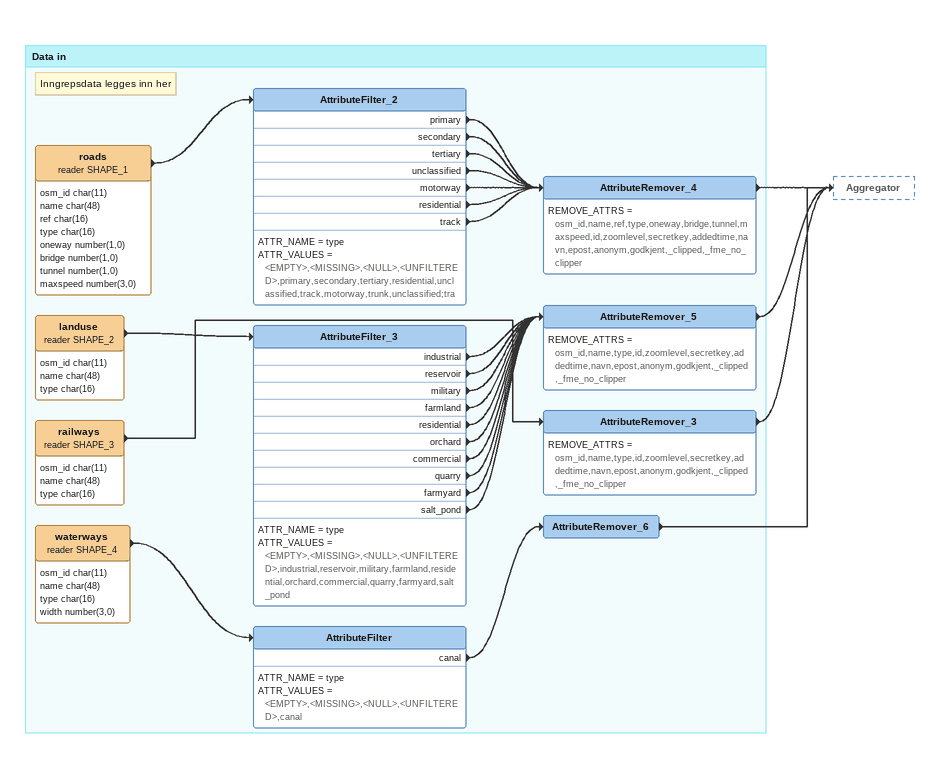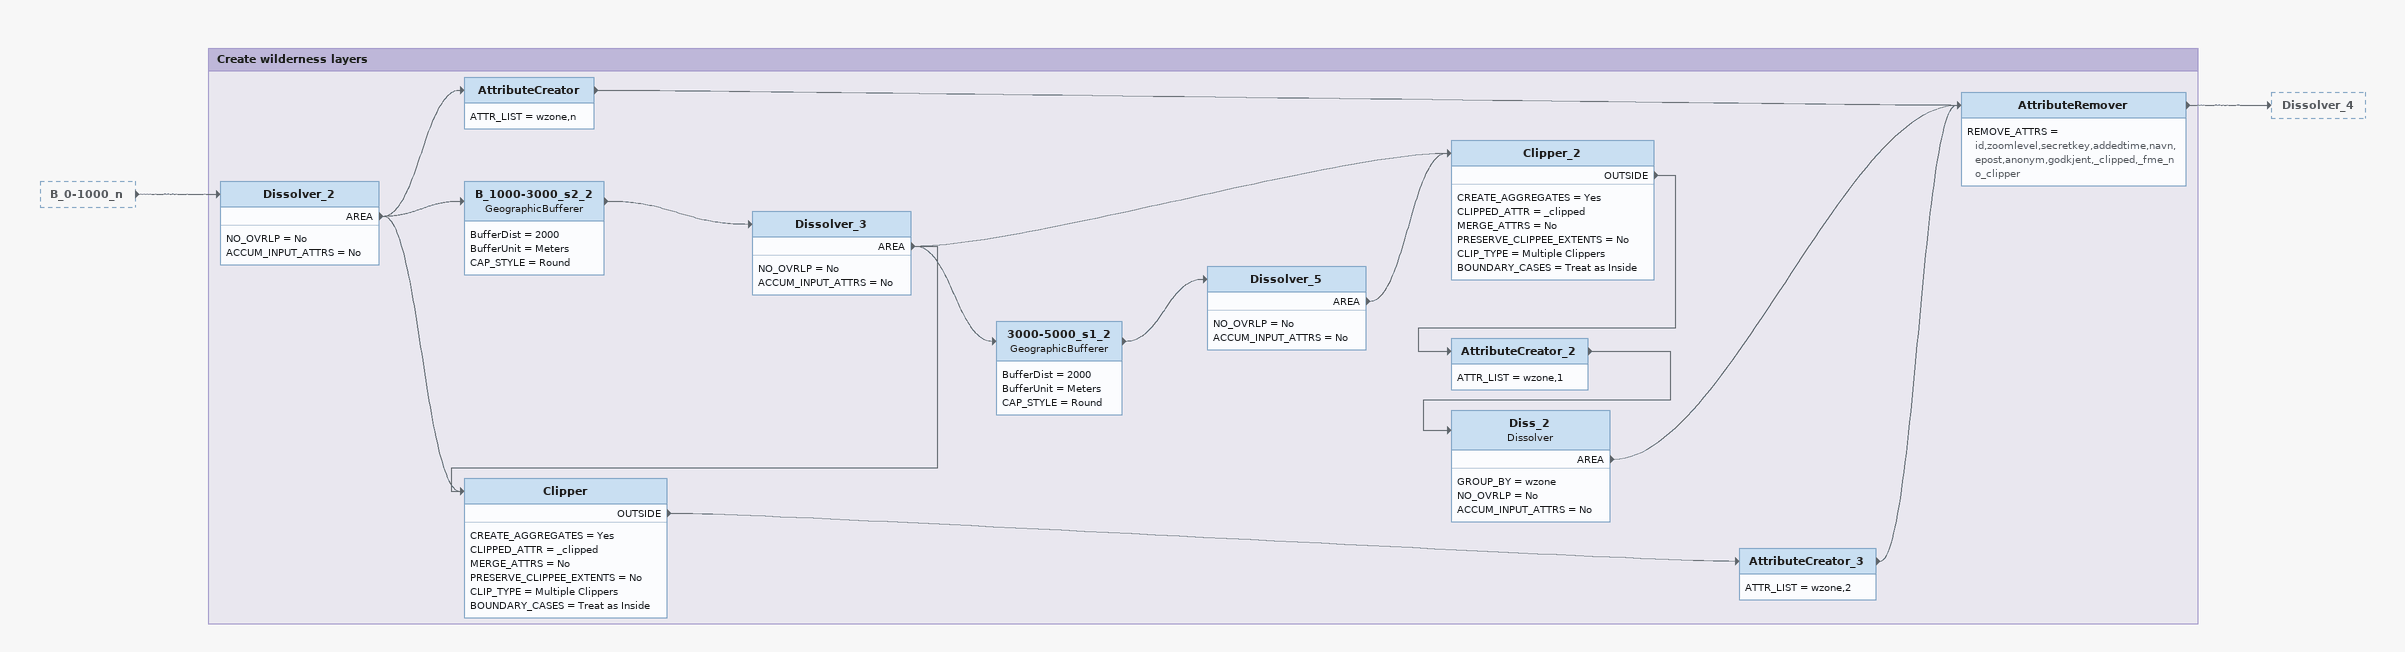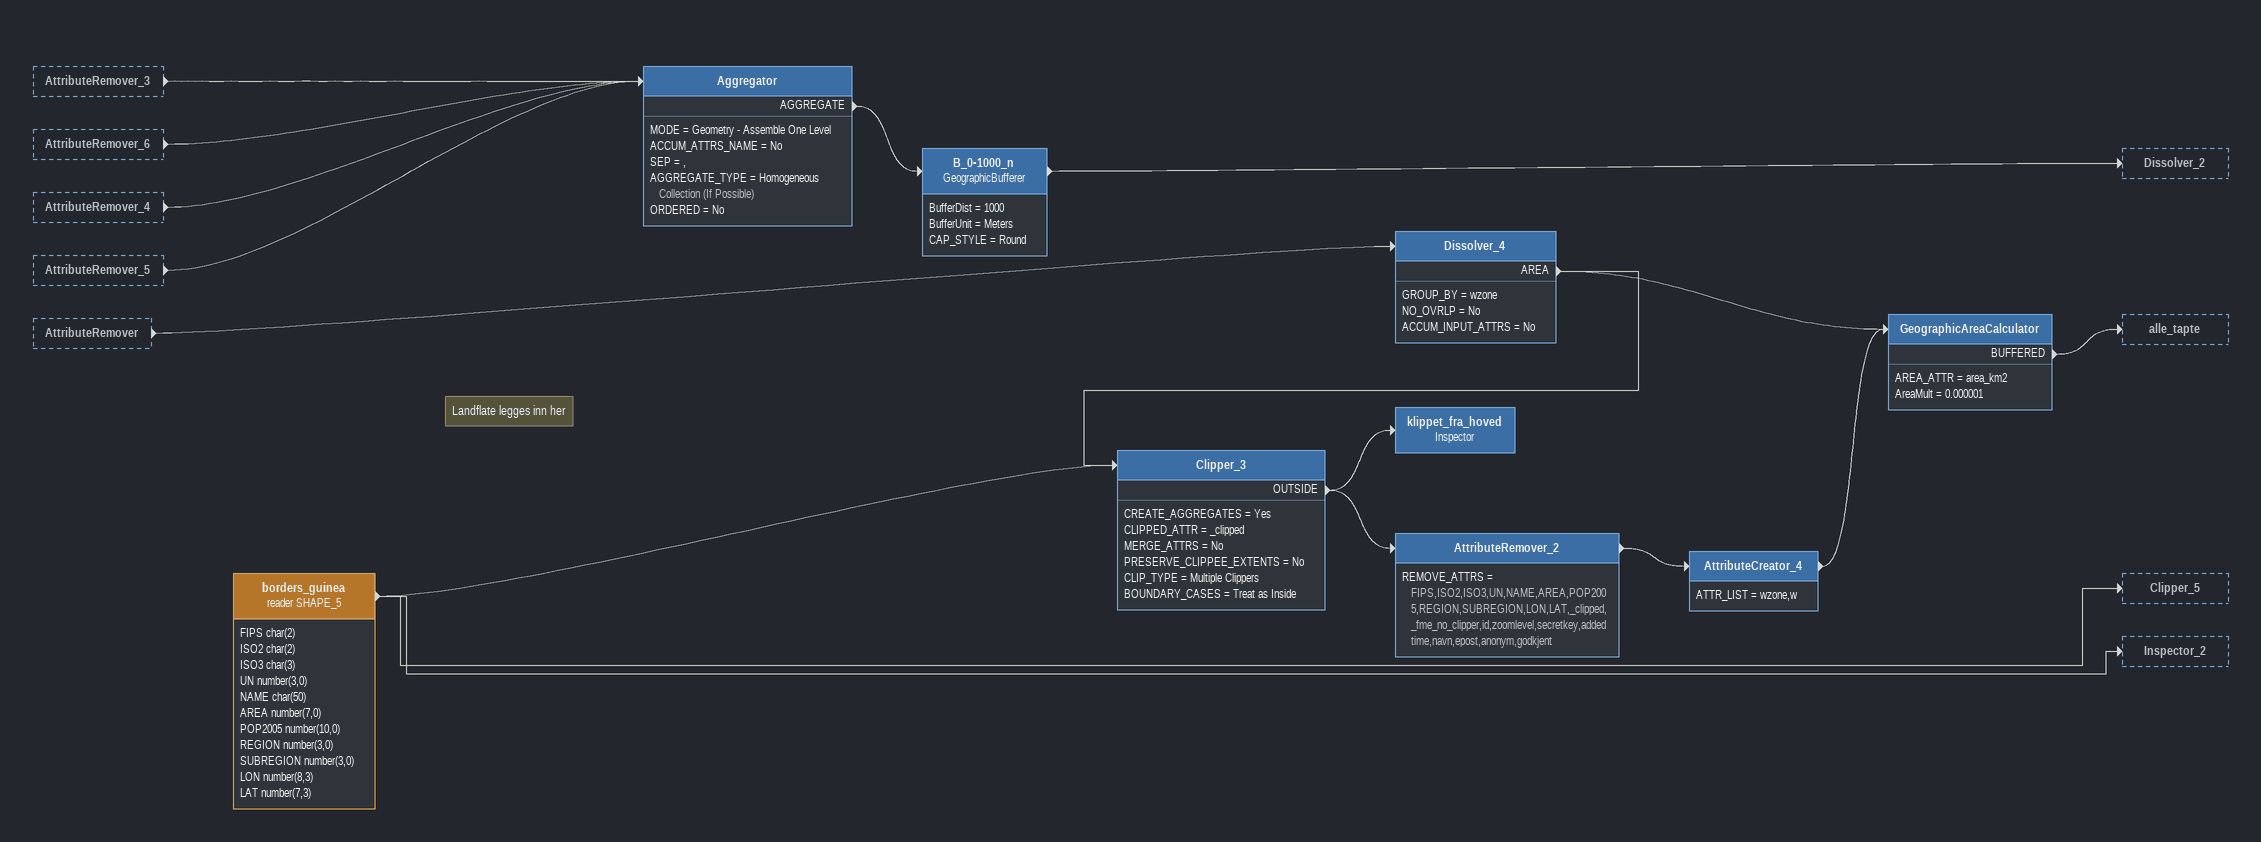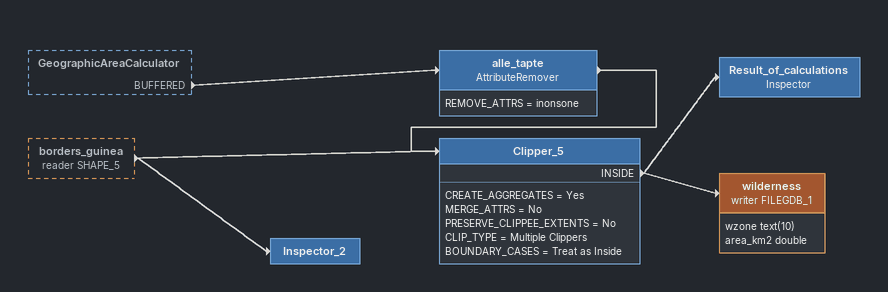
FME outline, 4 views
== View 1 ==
Bookmark: Data in
Note: Inngrepsdata legges inn her
roads (reader SHAPE_1)
    attributes: osm_id char(11), name char(48), ref char(16), type char(16), oneway number(1,0), bridge number(1,0), tunnel number(1,0), maxspeed number(3,0)
    -> AttributeFilter_2
AttributeFilter_2
    ATTR_NAME = type
    ATTR_VALUES = <EMPTY>,<MISSING>,<NULL>,<UNFILTERED>,primary,secondary,tertiary,residential,unclassified,track,motorway,trunk,unclassified;tra
    primary -> AttributeRemover_4
    secondary -> AttributeRemover_4
    tertiary -> AttributeRemover_4
    unclassified -> AttributeRemover_4
    motorway -> AttributeRemover_4
    residential -> AttributeRemover_4
    track -> AttributeRemover_4
AttributeRemover_4
    REMOVE_ATTRS = osm_id,name,ref,type,oneway,bridge,tunnel,maxspeed,id,zoomlevel,secretkey,addedtime,navn,epost,anonym,godkjent,_clipped,_fme_no_clipper
    -> Aggregator
landuse (reader SHAPE_2)
    attributes: osm_id char(11), name char(48), type char(16)
    -> AttributeFilter_3
AttributeFilter_3
    ATTR_NAME = type
    ATTR_VALUES = <EMPTY>,<MISSING>,<NULL>,<UNFILTERED>,industrial,reservoir,military,farmland,residential,orchard,commercial,quarry,farmyard,salt_pond
    industrial -> AttributeRemover_5
    reservoir -> AttributeRemover_5
    military -> AttributeRemover_5
    farmland -> AttributeRemover_5
    residential -> AttributeRemover_5
    orchard -> AttributeRemover_5
    commercial -> AttributeRemover_5
    quarry -> AttributeRemover_5
    farmyard -> AttributeRemover_5
    salt_pond -> AttributeRemover_5
AttributeRemover_5
    REMOVE_ATTRS = osm_id,name,type,id,zoomlevel,secretkey,addedtime,navn,epost,anonym,godkjent,_clipped,_fme_no_clipper
    -> Aggregator
railways (reader SHAPE_3)
    attributes: osm_id char(11), name char(48), type char(16)
    -> AttributeRemover_3
AttributeRemover_3
    REMOVE_ATTRS = osm_id,name,type,id,zoomlevel,secretkey,addedtime,navn,epost,anonym,godkjent,_clipped,_fme_no_clipper
    -> Aggregator
waterways (reader SHAPE_4)
    attributes: osm_id char(11), name char(48), type char(16), width number(3,0)
    -> AttributeFilter
AttributeFilter
    ATTR_NAME = type
    ATTR_VALUES = <EMPTY>,<MISSING>,<NULL>,<UNFILTERED>,canal
    canal -> AttributeRemover_6
AttributeRemover_6
    -> Aggregator

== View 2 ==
B_0-1000_n [outside]
    -> Dissolver_2

Bookmark: Create wilderness layers
Dissolver_2
    NO_OVRLP = No
    ACCUM_INPUT_ATTRS = No
    AREA -> B_1000-3000_s2_2
    AREA -> Clipper
    AREA -> AttributeCreator
AttributeCreator
    ATTR_LIST = wzone,n
    -> AttributeRemover
B_1000-3000_s2_2: GeographicBufferer
    BufferDist = 2000
    BufferUnit = Meters
    CAP_STYLE = Round
    -> Dissolver_3
Dissolver_3
    NO_OVRLP = No
    ACCUM_INPUT_ATTRS = No
    AREA -> 3000-5000_s1_2
    AREA -> Clipper_2
    AREA -> Clipper
3000-5000_s1_2: GeographicBufferer
    BufferDist = 2000
    BufferUnit = Meters
    CAP_STYLE = Round
    -> Dissolver_5
Dissolver_5
    NO_OVRLP = No
    ACCUM_INPUT_ATTRS = No
    AREA -> Clipper_2
Clipper_2
    CREATE_AGGREGATES = Yes
    CLIPPED_ATTR = _clipped
    MERGE_ATTRS = No
    PRESERVE_CLIPPEE_EXTENTS = No
    CLIP_TYPE = Multiple Clippers
    BOUNDARY_CASES = Treat as Inside
    OUTSIDE -> AttributeCreator_2
AttributeCreator_2
    ATTR_LIST = wzone,1
    -> Diss_2
Diss_2: Dissolver
    GROUP_BY = wzone
    NO_OVRLP = No
    ACCUM_INPUT_ATTRS = No
    AREA -> AttributeRemover
Clipper
    CREATE_AGGREGATES = Yes
    CLIPPED_ATTR = _clipped
    MERGE_ATTRS = No
    PRESERVE_CLIPPEE_EXTENTS = No
    CLIP_TYPE = Multiple Clippers
    BOUNDARY_CASES = Treat as Inside
    OUTSIDE -> AttributeCreator_3
AttributeCreator_3
    ATTR_LIST = wzone,2
    -> AttributeRemover
AttributeRemover
    REMOVE_ATTRS = id,zoomlevel,secretkey,addedtime,navn,epost,anonym,godkjent,_clipped,_fme_no_clipper
    -> Dissolver_4

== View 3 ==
AttributeRemover_3 [outside]
    -> Aggregator
AttributeRemover_6 [outside]
    -> Aggregator
AttributeRemover_4 [outside]
    -> Aggregator
AttributeRemover_5 [outside]
    -> Aggregator
AttributeRemover [outside]
    -> Dissolver_4
Aggregator
    MODE = Geometry - Assemble One Level
    ACCUM_ATTRS_NAME = No
    SEP = ,
    AGGREGATE_TYPE = Homogeneous Collection (If Possible)
    ORDERED = No
    AGGREGATE -> B_0-1000_n
B_0-1000_n: GeographicBufferer
    BufferDist = 1000
    BufferUnit = Meters
    CAP_STYLE = Round
    -> Dissolver_2
Dissolver_4
    GROUP_BY = wzone
    NO_OVRLP = No
    ACCUM_INPUT_ATTRS = No
    AREA -> GeographicAreaCalculator
    AREA -> Clipper_3
Note: Landflate legges inn her
borders_guinea (reader SHAPE_5)
    attributes: FIPS char(2), ISO2 char(2), ISO3 char(3), UN number(3,0), NAME char(50), AREA number(7,0), POP2005 number(10,0), REGION number(3,0), SUBREGION number(3,0), LON number(8,3), LAT number(7,3)
    -> Clipper_3
    -> Clipper_5
    -> Inspector_2
Clipper_3
    CREATE_AGGREGATES = Yes
    CLIPPED_ATTR = _clipped
    MERGE_ATTRS = No
    PRESERVE_CLIPPEE_EXTENTS = No
    CLIP_TYPE = Multiple Clippers
    BOUNDARY_CASES = Treat as Inside
    OUTSIDE -> AttributeRemover_2
    OUTSIDE -> klippet_fra_hoved
klippet_fra_hoved: Inspector
AttributeRemover_2
    REMOVE_ATTRS = FIPS,ISO2,ISO3,UN,NAME,AREA,POP2005,REGION,SUBREGION,LON,LAT,_clipped,_fme_no_clipper,id,zoomlevel,secretkey,addedtime,navn,epost,anonym,godkjent
    -> AttributeCreator_4
AttributeCreator_4
    ATTR_LIST = wzone,w
    -> GeographicAreaCalculator
GeographicAreaCalculator
    AREA_ATTR = area_km2
    AreaMult = 0.000001
    BUFFERED -> alle_tapte

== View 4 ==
GeographicAreaCalculator [outside]
    BUFFERED -> alle_tapte
borders_guinea (reader SHAPE_5) [outside]
    -> Clipper_5
    -> Inspector_2
alle_tapte: AttributeRemover
    REMOVE_ATTRS = inonsone
    -> Clipper_5
Clipper_5
    CREATE_AGGREGATES = Yes
    MERGE_ATTRS = No
    PRESERVE_CLIPPEE_EXTENTS = No
    CLIP_TYPE = Multiple Clippers
    BOUNDARY_CASES = Treat as Inside
    INSIDE -> Result_of_calculations
    INSIDE -> wilderness (writer FILEGDB_1)
Result_of_calculations: Inspector
wilderness (writer FILEGDB_1)
    attributes: wzone text(10), area_km2 double
Inspector_2
